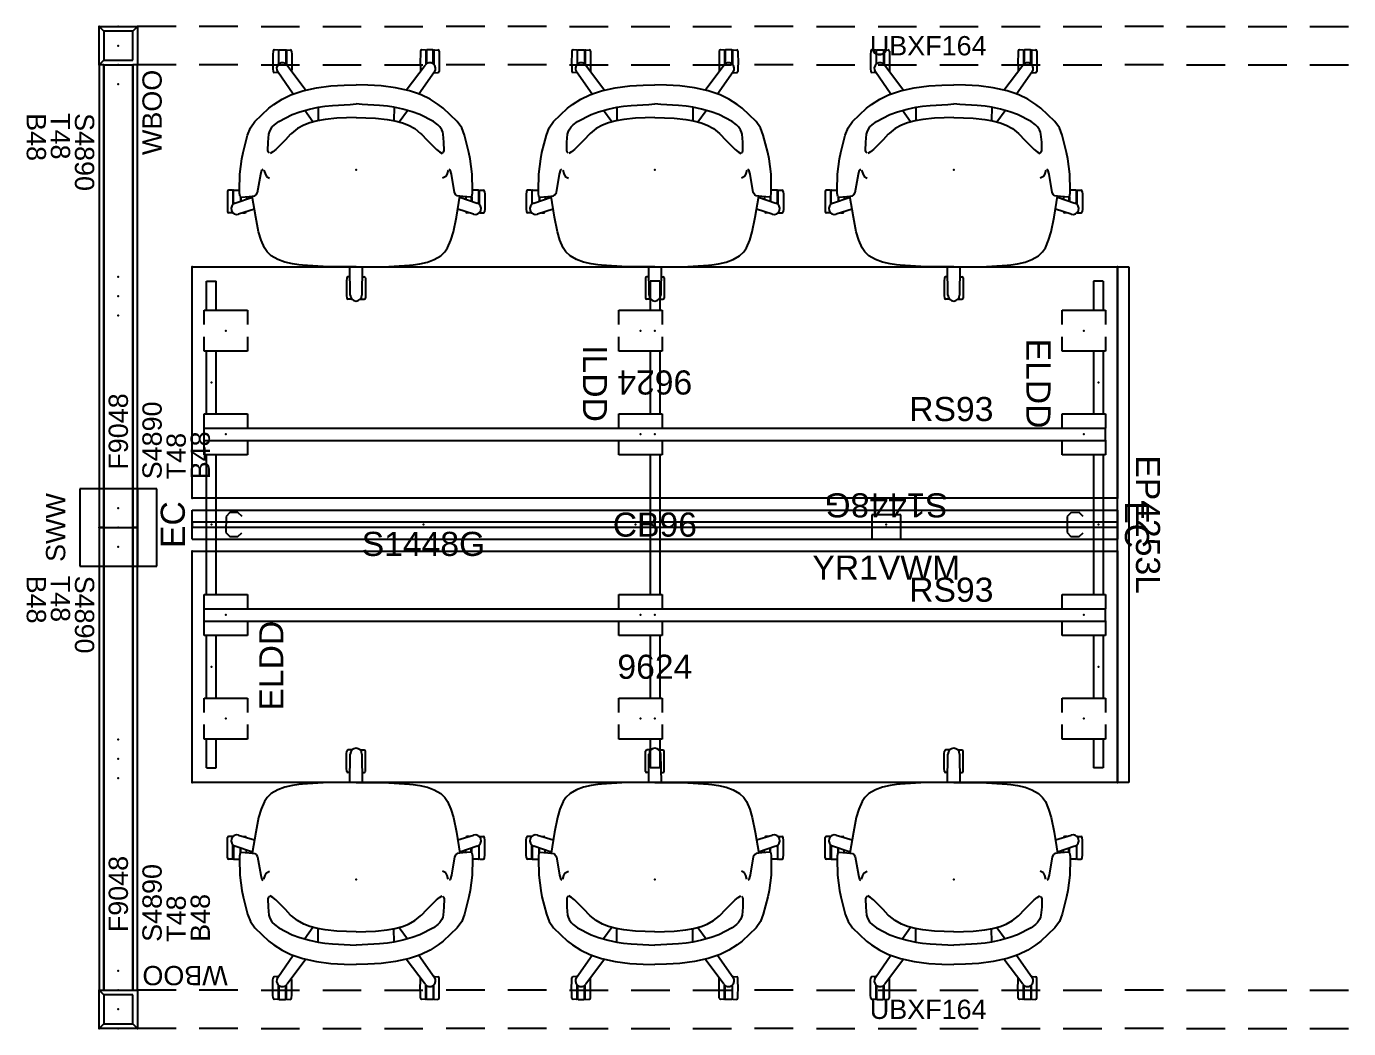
# Model space of a CAD drawing. Header units: inches. Extents: x 0 to 501, y -3 to 400.
# Drawn here: x 117.3 to 254.4, y 88.8 to 192.8 of the extents above; entities that cross this region are included whole.
import ezdxf
from ezdxf.enums import TextEntityAlignment as Align

# ---------------------------------------------------------------- set-up
doc = ezdxf.new("R2010")
doc.units = ezdxf.units.IN
doc.header["$MEASUREMENT"] = 0
for name, color, linetype in [('A-FURN-P-SEAT', 2, 'Continuous'), ('A-FURN-P-SEAT-PROD_NO-T', 2, 'Continuous'), ('AFUEL-2D', 5, 'Continuous'), ('AFUEL-2D-TX', 5, 'Continuous'), ('AFUFU-2D-EP', 3, 'Continuous'), ('AFUFU-2D-EP-TX', 3, 'Continuous'), ('AFUFU-2D-LG', 3, 'Continuous'), ('AFUFU-2D-LG-TX', 3, 'Continuous'), ('AFUFU-2D-RL', 5, 'Continuous'), ('AFUFU-2D-RL-TX', 5, 'Continuous'), ('AFUFU-2D-RL-TX-TX', 7, 'Continuous'), ('AFUFU-2D-SC', 1, 'Continuous'), ('AFUFU-2D-SC-TX', 1, 'Continuous'), ('AFUFU-2D-TP', 1, 'Continuous'), ('AFUFU-2D-TP-TX', 1, 'Continuous'), ('AFUFU-2D-WC-BT', 3, 'Continuous'), ('AFUFU-2D-WC-BT-TX', 3, 'Continuous'), ('AFUFU-2D-WC-CB', 3, 'Continuous'), ('AFUFU-2D-WC-CB-TX', 3, 'Continuous'), ('AFUFU-2D-WC-CK', 3, 'Continuous'), ('AFUFU-2D-WC-CK-TX', 3, 'Continuous'), ('AFUFU-2D-WC-FR', 2, 'Continuous'), ('AFUFU-2D-WC-FR-TX', 2, 'Continuous'), ('AFUFU-2D-WC-PO', 3, 'Continuous'), ('AFUFU-2D-WC-PO-TX', 3, 'Continuous'), ('AFUFU-2D-WC-SF', 3, 'Continuous'), ('AFUFU-2D-WC-SF-TX', 3, 'Continuous'), ('AFUFU-2D-WC-TT', 6, 'Continuous'), ('AFUFU-2D-WC-TT-TX', 6, 'Continuous')]:
    doc.layers.add(name, color=color, linetype=linetype)
doc.styles.get("Standard").update_dxf_attribs({"font": 'arial.ttf'})

# ---------------------------------------------------------------- blocks, each defined once
blk = doc.blocks.new('P_UBCP90WBOO')
at = {"layer": 'AFUFU-2D-WC-PO'}
for p, q in [((0.5, 3.5), (0, 4)), ((0, 4), (4, 4)), ((0.5, 3.5), (0.5, 0.5)), ((3.5, 3.5), (0.5, 3.5)), ((0.5, 3.5), (0.5, 0.5)), ((3.5, 3.5), (0.5, 3.5)), ((3.5, 3.5), (0.5, 3.5)), ((4, 4), (3.5, 3.5)), ((3.5, 3.5), (4, 4)), ((3.5, 0.5), (3.5, 3.5)), ((3.5, 0.5), (3.5, 3.5)), ((3.5, 0.5), (3.5, 3.5)), ((4, 4), (4, 0)), ((0.5, 0.5), (3.5, 0.5)), ((0.5, 0.5), (3.5, 0.5)), ((4, 0), (3.5, 0.5))]:
    blk.add_line(p, q, dxfattribs=at)
for p in [(0, 4), (4, 4), (2, 2), (0, 0), (4, 0)]:
    blk.add_point(p, dxfattribs=at)
at = {"layer": 'AFUFU-2D-WC-PO-TX', "flags": 1}
for tag in ['CAPPN', 'CAPMG', 'CAPMC', 'CAPQT', 'CAPDH', 'CAPGC']:
    blk.add_attdef(tag, (0, 0), '', height=0.001, dxfattribs=at)
at = {"layer": 'AFUFU-2D-WC-PO-TX'}
blk.add_attdef('CAPTG', text='', height=2, dxfattribs=at).set_placement((-0.5, -0.5), align=Align.TOP_RIGHT)
blk = doc.blocks.new('P_UBFA9048C48')
at = {"layer": 'AFUFU-2D-WC-FR'}
for p, q in [((0, 3.5), (0, 0.5)), ((48, 3.5), (0, 3.5)), ((48, 3.5), (48, 0.5)), ((0, 0.5), (48, 0.5))]:
    blk.add_line(p, q, dxfattribs=at)
for p in [(0, 4), (48, 4), (0, 2), (2, 2), (22, 2), (24, 2), (26, 2), (46, 2), (48, 2), (0, 0), (48, 0)]:
    blk.add_point(p, dxfattribs=at)
at = {"layer": 'AFUFU-2D-WC-FR-TX'}
blk.add_attdef('CAPTG', text='', height=2, dxfattribs=at).set_placement((6, 2), align=Align.MIDDLE_LEFT)
at = {"layer": 'AFUFU-2D-WC-FR-TX', "flags": 1}
for tag in ['CAPPN', 'CAPMG', 'CAPMC', 'CAPQT', 'CAPDH', 'CAPGC']:
    blk.add_attdef(tag, (0, 0), '', height=0.001, dxfattribs=at)
blk = doc.blocks.new('P_UBXFF164')
at = {"layer": 'AFUFU-2D-WC-CB'}
for p, q in [((2, 2), (2, -2)), ((6, 2), (2, 2)), ((12.4, 2), (8.4, 2)), ((14.8, 2), (18.8, 2)), ((21.2, 2), (25.2, 2)), ((27.6, 2), (31.6, 2)), ((38, 2), (34, 2)), ((44.4, 2), (40.4, 2)), ((46.8, 2), (50.8, 2)), ((53.2, 2), (57.2, 2)), ((59.6, 2), (63.6, 2)), ((70, 2), (66, 2)), ((72.4, 2), (76.4, 2)), ((78.8, 2), (82.8, 2)), ((85.2, 2), (89.2, 2)), ((91.6, 2), (95.6, 2)), ((98, 2), (102, 2)), ((108.4, 2), (104.4, 2)), ((110.8, 2), (114.8, 2)), ((117.2, 2), (121.2, 2)), ((123.6, 2), (127.6, 2)), ((6, -2), (2, -2)), ((12.4, -2), (8.4, -2)), ((14.8, -2), (18.8, -2)), ((21.2, -2), (25.2, -2)), ((27.6, -2), (31.6, -2)), ((38, -2), (34, -2)), ((44.4, -2), (40.4, -2)), ((46.8, -2), (50.8, -2)), ((53.2, -2), (57.2, -2)), ((59.6, -2), (63.6, -2)), ((70, -2), (66, -2)), ((72.4, -2), (76.4, -2)), ((78.8, -2), (82.8, -2)), ((85.2, -2), (89.2, -2)), ((91.6, -2), (95.6, -2)), ((98, -2), (102, -2)), ((108.4, -2), (104.4, -2)), ((110.8, -2), (114.8, -2)), ((117.2, -2), (121.2, -2)), ((123.6, -2), (127.6, -2))]:
    blk.add_line(p, q, dxfattribs=at)
for p in [(0, 2), (0, 0), (0, -2)]:
    blk.add_point(p, dxfattribs=at)
at = {"layer": 'AFUFU-2D-WC-CB-TX', "flags": 1}
for tag in ['CAPPN', 'CAPMG', 'CAPMC', 'CAPQT', 'CAPDH', 'CAPGC']:
    blk.add_attdef(tag, (0, 0), '', height=0.001, dxfattribs=at)
at = {"layer": 'AFUFU-2D-WC-CB-TX'}
blk.add_attdef('CAPTG', text='', height=2, dxfattribs=at).set_placement((84, 0), align=Align.MIDDLE_CENTER)
blk = doc.blocks.new('P_UBCSWW')
at = {"layer": 'AFUFU-2D-WC-CK'}
for p, q in [((-4, 4), (-4, -4)), ((4, 4), (-4, 4)), ((4, -4), (4, 4)), ((4, 2), (-4, 2)), ((4, -2), (-4, -2)), ((-4, -4), (4, -4))]:
    blk.add_line(p, q, dxfattribs=at)
blk.add_point((0, 0), dxfattribs=at)
at = {"layer": 'AFUFU-2D-WC-CK-TX'}
blk.add_attdef('CAPTG', text='', height=2, dxfattribs=at).set_placement((0, 6.5), align=Align.MIDDLE_CENTER)
at = {"layer": 'AFUFU-2D-WC-CK-TX', "flags": 1}
for tag in ['CAPPN', 'CAPMG', 'CAPMC', 'CAPQT', 'CAPDH', 'CAPGC']:
    blk.add_attdef(tag, (0, 0), '', height=0.001, dxfattribs=at)
blk = doc.blocks.new('P_UBBT48')
at = {"layer": 'AFUFU-2D-WC-BT'}
blk.add_point((0, 0), dxfattribs=at)
at = {"layer": 'AFUFU-2D-WC-BT-TX', "flags": 1}
for tag in ['CAPPN', 'CAPMG', 'CAPMC', 'CAPQT', 'CAPDH', 'CAPGC']:
    blk.add_attdef(tag, (0, 0), '', height=0.001, dxfattribs=at)
at = {"layer": 'AFUFU-2D-WC-BT-TX'}
blk.add_attdef('CAPTG', text='', height=2, dxfattribs=at).set_placement((5, -8.5), align=Align.MIDDLE_LEFT)
blk = doc.blocks.new('P_UBTT48')
at = {"layer": 'AFUFU-2D-WC-TT'}
blk.add_point((0, 0), dxfattribs=at)
at = {"layer": 'AFUFU-2D-WC-TT-TX', "flags": 1}
for tag in ['CAPPN', 'CAPMG', 'CAPMC', 'CAPQT', 'CAPDH', 'CAPGC']:
    blk.add_attdef(tag, (0, 0), '', height=0.001, dxfattribs=at)
at = {"layer": 'AFUFU-2D-WC-TT-TX'}
blk.add_attdef('CAPTG', text='', height=2, dxfattribs=at).set_placement((5, -6), align=Align.MIDDLE_LEFT)
blk = doc.blocks.new('P_UBS9048LNRN')
at = {"layer": 'AFUFU-2D-WC-SF'}
for p, q in [((48, -1.5), (0, -1.5)), ((0, -1.5), (0, -2)), ((0, -2), (48, -2)), ((48, -2), (48, -1.5))]:
    blk.add_line(p, q, dxfattribs=at)
blk.add_point((0, 0), dxfattribs=at)
at = {"layer": 'AFUFU-2D-WC-SF-TX', "flags": 1}
for tag in ['CAPPN', 'CAPMG', 'CAPMC', 'CAPQT', 'CAPDH', 'CAPGC']:
    blk.add_attdef(tag, (0, 0), '', height=0.001, dxfattribs=at)
at = {"layer": 'AFUFU-2D-WC-SF-TX'}
blk.add_attdef('CAPTG', text='', height=2, dxfattribs=at).set_placement((5, -3.5), align=Align.MIDDLE_LEFT)
blk = doc.blocks.new('P_YBRS93')
at = {"layer": 'AFUFU-2D-RL'}
for p, q in [((-2.25, 0.625), (91.25, 0.625)), ((-2.25, -0.625), (-2.25, 0.625)), ((91.25, -0.625), (91.25, 0.625)), ((-2.25, -0.625), (91.25, -0.625))]:
    blk.add_line(p, q, dxfattribs=at)
for p in [(0, 0), (89, 0)]:
    blk.add_point(p, dxfattribs=at)
at = {"layer": 'AFUFU-2D-RL-TX'}
blk.add_attdef('CAPTG', text='', height=2.5, dxfattribs=at).set_placement((75.25, 0.625), align=Align.BOTTOM_CENTER)
at = {"layer": 'AFUFU-2D-RL-TX', "flags": 1}
for tag in ['CAPPN', 'CAPMG', 'CAPMC', 'CAPQT', 'CAPDH', 'CAPGC']:
    blk.add_attdef(tag, (0, 0), '', height=0.001, dxfattribs=at)
blk = doc.blocks.new('P_YCB96')
at = {"layer": 'AFUFU-2D-RL'}
for p, q in [((0, 4.25), (96, 4.25)), ((0, 1.25), (96, 1.25))]:
    blk.add_line(p, q, dxfattribs=at)
for p in [(0, 5.5), (96, 5.5), (2, 2.75), (48, 2.75), (94, 2.75), (0, 0), (96, 0)]:
    blk.add_point(p, dxfattribs=at)
at = {"layer": 'AFUFU-2D-RL-TX'}
blk.add_attdef('CAPTG', text='', height=2.5, dxfattribs=at).set_placement((48, 2.75), align=Align.MIDDLE_CENTER)
at = {"layer": 'AFUFU-2D-RL-TX', "flags": 1}
for tag in ['CAPPN', 'CAPMG', 'CAPMC', 'CAPQT', 'CAPDH', 'CAPGC']:
    blk.add_attdef(tag, (0, 0), '', height=0.001, dxfattribs=at)
blk = doc.blocks.new('P_YCBCC96')
at = {"layer": 'AFUFU-2D-RL'}
for p in [(0, 0), (46, 0), (92, 0)]:
    blk.add_point(p, dxfattribs=at)
at = {"layer": 'AFUFU-2D-RL-TX'}
for p, q in [((1.52, 0.84), (1.51, -0.83)), ((1.93, 1.24), (1.52, 0.84)), ((2.76, 1.24), (1.93, 1.24)), ((3.18, 0.84), (2.76, 1.24)), ((88.76, 0.84), (88.75, -0.83)), ((89.16, 1.23), (88.76, 0.84)), ((90, 1.24), (89.16, 1.23)), ((90.42, 0.84), (90, 1.24)), ((1.51, -0.83), (1.91, -1.25)), ((1.91, -1.25), (2.76, -1.24)), ((2.76, -1.24), (3.17, -0.84)), ((88.75, -0.83), (89.15, -1.25)), ((89.15, -1.25), (90, -1.25)), ((90, -1.25), (90.41, -0.84))]:
    blk.add_line(p, q, dxfattribs=at)
at = {"layer": 'AFUFU-2D-RL-TX-TX', "flags": 1}
for tag in ['CAPPN', 'CAPMG', 'CAPMC', 'CAPQT', 'CAPDH', 'CAPGC']:
    blk.add_attdef(tag, (0, 0), '', height=0.001, dxfattribs=at)
at = {"layer": 'AFUFU-2D-RL-TX-TX'}
blk.add_attdef('CAPTG', (0, 0), '', height=0.2, dxfattribs=at)
blk = doc.blocks.new('P_YCBE')
at = {"layer": 'AFUFU-2D-RL'}
blk.add_line((-2, -1.5), (-2, 1.5), dxfattribs=at)
blk.add_point((0, 0), dxfattribs=at)
at = {"layer": 'AFUFU-2D-RL-TX'}
blk.add_attdef('CAPTG', text='', height=2.5, rotation=90, dxfattribs=at).set_placement((-2, 0), align=Align.BOTTOM_CENTER)
at = {"layer": 'AFUFU-2D-RL-TX', "flags": 1}
for tag in ['CAPPN', 'CAPMG', 'CAPMC', 'CAPQT', 'CAPDH', 'CAPGC']:
    blk.add_attdef(tag, (0, 0), '', height=0.001, dxfattribs=at)
blk = doc.blocks.new('P_YELDD50')
at = {"layer": 'AFUFU-2D-LG'}
for p, q in [((-0.5, 22.25), (-0.5, 25.25)), ((-0.5, 25.25), (0.5, 25.25)), ((0.5, 22.25), (0.5, 25.25)), ((-0.75, 22.25), (3.75, 22.25)), ((-0.75, 20.75), (-0.75, 22.25)), ((3.75, 22.25), (3.75, 20.75)), ((-0.75, 18), (-0.75, 19.5)), ((3.75, 19.5), (3.75, 18)), ((3.75, 18), (-0.75, 18)), ((-0.5, 11.5), (-0.5, 18)), ((0.5, 11.5), (0.5, 18)), ((-0.75, 11.5), (3.75, 11.5)), ((-0.75, 10), (-0.75, 11.5)), ((3.75, 11.5), (3.75, 10)), ((-0.75, 7.25), (-0.75, 8.75)), ((3.75, 8.75), (3.75, 7.25)), ((3.75, 7.25), (-0.75, 7.25)), ((-0.5, -7.25), (-0.5, 7.25)), ((0.5, -7.25), (0.5, 7.25)), ((-0.75, -7.25), (3.75, -7.25)), ((-0.75, -8.75), (-0.75, -7.25)), ((3.75, -7.25), (3.75, -8.75)), ((-0.75, -11.5), (-0.75, -10)), ((3.75, -10), (3.75, -11.5)), ((3.75, -11.5), (-0.75, -11.5)), ((-0.5, -18), (-0.5, -11.5)), ((0.5, -18), (0.5, -11.5)), ((-0.75, -18), (3.75, -18)), ((-0.75, -19.5), (-0.75, -18)), ((3.75, -18), (3.75, -19.5)), ((-0.75, -22.25), (-0.75, -20.75)), ((3.75, -20.75), (3.75, -22.25)), ((3.75, -22.25), (-0.75, -22.25)), ((-0.5, -25.25), (-0.5, -22.25)), ((0.5, -25.25), (0.5, -22.25)), ((-0.5, -25.25), (0.5, -25.25))]:
    blk.add_line(p, q, dxfattribs=at)
for p in [(1.5, 20.125), (1.5, 9.375), (0, 0), (1.5, -9.375), (1.5, -20.125)]:
    blk.add_point(p, dxfattribs=at)
at = {"layer": 'AFUFU-2D-LG-TX', "flags": 1}
for tag in ['CAPPN', 'CAPMG', 'CAPMC', 'CAPQT', 'CAPDH', 'CAPGC']:
    blk.add_attdef(tag, (0, 0), '', height=0.001, dxfattribs=at)
at = {"layer": 'AFUFU-2D-LG-TX'}
blk.add_attdef('CAPTG', text='', height=2.5, rotation=90, dxfattribs=at).set_placement((8.211, -14.639), align=Align.BOTTOM_CENTER)
blk = doc.blocks.new('P_YILDD50')
at = {"layer": 'AFUFU-2D-LG'}
for p, q in [((1.5, 22.25), (1.5, 25.25)), ((1.5, 25.25), (2.5, 25.25)), ((2.5, 22.25), (2.5, 25.25)), ((1.25, 22.25), (5.75, 22.25)), ((1.25, 20.75), (1.25, 22.25)), ((5.75, 22.25), (5.75, 20.75)), ((1.25, 18), (1.25, 19.5)), ((5.75, 19.5), (5.75, 18)), ((5.75, 18), (1.25, 18)), ((1.5, 11.5), (1.5, 18)), ((2.5, 11.5), (2.5, 18)), ((1.25, 11.5), (5.75, 11.5)), ((1.25, 10), (1.25, 11.5)), ((5.75, 11.5), (5.75, 10)), ((1.25, 7.25), (1.25, 8.75)), ((5.75, 8.75), (5.75, 7.25)), ((5.75, 7.25), (1.25, 7.25)), ((1.5, -7.25), (1.5, 7.25)), ((2.5, -7.25), (2.5, 7.25)), ((1.25, -7.25), (5.75, -7.25)), ((1.25, -8.75), (1.25, -7.25)), ((5.75, -7.25), (5.75, -8.75)), ((1.25, -11.5), (1.25, -10)), ((5.75, -10), (5.75, -11.5)), ((5.75, -11.5), (1.25, -11.5)), ((1.5, -18), (1.5, -11.5)), ((2.5, -18), (2.5, -11.5)), ((1.25, -18), (5.75, -18)), ((1.25, -19.5), (1.25, -18)), ((5.75, -18), (5.75, -19.5)), ((1.25, -22.25), (1.25, -20.75)), ((5.75, -20.75), (5.75, -22.25)), ((5.75, -22.25), (1.25, -22.25)), ((1.5, -25.25), (1.5, -22.25)), ((2.5, -25.25), (2.5, -22.25)), ((1.5, -25.25), (2.5, -25.25))]:
    blk.add_line(p, q, dxfattribs=at)
for p in [(3.5, 20.125), (3.5, 9.375), (0, 0), (3.5, -9.375), (3.5, -20.125)]:
    blk.add_point(p, dxfattribs=at)
at = {"layer": 'AFUFU-2D-LG-TX', "flags": 1}
for tag in ['CAPPN', 'CAPMG', 'CAPMC', 'CAPQT', 'CAPDH', 'CAPGC']:
    blk.add_attdef(tag, (0, 0), '', height=0.001, dxfattribs=at)
at = {"layer": 'AFUFU-2D-LG-TX'}
blk.add_attdef('CAPTG', text='', height=2.5, rotation=90, dxfattribs=at).set_placement((10.211, -14.639), align=Align.BOTTOM_CENTER)
blk = doc.blocks.new('P_YT9624L')
at = {"layer": 'AFUFU-2D-TP'}
for p, q in [((0, 0), (96, 0)), ((0, -24), (0, 0)), ((96, 0), (96, -24)), ((96, -24), (0, -24))]:
    blk.add_line(p, q, dxfattribs=at)
for p in [(0, 0), (96, 0), (48, -6.625), (2, -12), (94, -12), (48, -17.375), (0, -24), (96, -24)]:
    blk.add_point(p, dxfattribs=at)
at = {"layer": 'AFUFU-2D-TP-TX', "flags": 1}
for tag in ['CAPPN', 'CAPMG', 'CAPMC', 'CAPQT', 'CAPDH', 'CAPGC']:
    blk.add_attdef(tag, (0, 0), '', height=0.001, dxfattribs=at)
at = {"layer": 'AFUFU-2D-TP-TX'}
blk.add_attdef('CAPTG', text='', height=2.5, dxfattribs=at).set_placement((48, -12), align=Align.MIDDLE_CENTER)
blk = doc.blocks.new('P_YPSC1448G')
at = {"layer": 'AFUFU-2D-SC'}
for p, q in [((46, 0.25), (-2, 0.25)), ((-2, 0.25), (-2, -0.25)), ((46, -0.25), (46, 0.25)), ((-2, -0.25), (46, -0.25))]:
    blk.add_line(p, q, dxfattribs=at)
for p in [(0, 0), (22, 0), (44, 0)]:
    blk.add_point(p, dxfattribs=at)
at = {"layer": 'AFUFU-2D-SC-TX', "flags": 1}
for tag in ['CAPPN', 'CAPMG', 'CAPMC', 'CAPQT', 'CAPDH', 'CAPGC']:
    blk.add_attdef(tag, (0, 0), '', height=0.001, dxfattribs=at)
at = {"layer": 'AFUFU-2D-SC-TX'}
blk.add_attdef('CAPTG', text='', height=2.5, dxfattribs=at).set_placement((22, -2), align=Align.MIDDLE_CENTER)
blk = doc.blocks.new('P_YEP4253L')
at = {"layer": 'AFUFU-2D-EP'}
for p, q in [((-1.15, 0), (-1.15, 53.5)), ((-1.15, 53.5), (0, 53.5)), ((0, 53.5), (0, 0)), ((0, 0), (-1.15, 0))]:
    blk.add_line(p, q, dxfattribs=at)
for p in [(0, 53.5), (0, 0)]:
    blk.add_point(p, dxfattribs=at)
at = {"layer": 'AFUFU-2D-EP-TX'}
blk.add_attdef('CAPTG', text='', height=2.5, rotation=90, dxfattribs=at).set_placement((-1.15, 26.75), align=Align.BOTTOM_CENTER)
at = {"layer": 'AFUFU-2D-EP-TX', "flags": 1}
for tag in ['CAPPN', 'CAPMG', 'CAPMC', 'CAPQT', 'CAPDH', 'CAPGC']:
    blk.add_attdef(tag, (0, 0), '', height=0.001, dxfattribs=at)
blk = doc.blocks.new('P_YR1VWM323')
at = {"layer": 'AFUEL-2D'}
for p, q in [((-1.5, 1.25), (-1.5, -1.25)), ((1.5, 1.25), (-1.5, 1.25)), ((-1.5, 0), (1.5, 0)), ((1.5, -1.25), (1.5, 1.25)), ((-1.5, -1.25), (1.5, -1.25))]:
    blk.add_line(p, q, dxfattribs=at)
blk.add_point((0, 0), dxfattribs=at)
at = {"layer": 'AFUEL-2D-TX', "flags": 1}
for tag in ['CAPPN', 'CAPMG', 'CAPMC', 'CAPQT', 'CAPDH', 'CAPGC']:
    blk.add_attdef(tag, (0, 0), '', height=0.001, dxfattribs=at)
at = {"layer": 'AFUEL-2D-TX'}
blk.add_attdef('CAPTG', text='', height=2.5, dxfattribs=at).set_placement((0, -4.21), align=Align.MIDDLE_CENTER)
blk = doc.blocks.new('P_BA511LP')
at = {"layer": 'A-FURN-P-SEAT'}
for p, q in [((2.1, 12.68), (2.1, 12.08)), ((2.11, 12.83), (2.11, 13.2)), ((3.53, 12.72), (2.14, 12.72)), ((2.17, 12.77), (3.57, 12.77)), ((2.23, 13.32), (2.56, 13.34)), ((2.56, 13.34), (3.28, 13.34)), ((2.83, 10.75), (3.44, 12.56)), ((3.28, 13.34), (4.05, 13.34)), ((4.05, 13.34), (4.34, 13.32)), ((4.46, 12.83), (4.45, 13.2)), ((-3.62, 11.25), (-4.36, 10.96)), ((-1.82, 11.71), (-3.62, 11.25)), ((-1.16, 11.84), (-1.82, 11.71)), ((0.44, 12.05), (-1.16, 11.84)), ((2.15, 12.08), (0.44, 12.05)), ((2.4, 12.08), (2.15, 12.08)), ((2.76, 12.02), (2.4, 12.08)), ((2.77, 11.09), (2.68, 10.5)), ((2.84, 11.93), (2.76, 12.02)), ((2.84, 11.95), (2.77, 11.09)), ((2.78, 12), (3.26, 12)), ((2.79, 11.38), (3.04, 11.38)), ((2.82, 11.95), (3.24, 11.95)), ((4.59, 12.18), (4.09, 10.55)), ((4.46, 11.74), (4.45, 11.52)), ((-5.02, 10.5), (-6.41, 9.05)), ((-4.36, 10.96), (-5.02, 10.5)), ((-0.01, 9.76), (-0.09, 9.64)), ((0.45, 9.89), (-0.01, 9.76)), ((2.35, 10.21), (0.45, 9.89)), ((2.58, 10.36), (2.35, 10.21)), ((2.68, 10.5), (2.58, 10.36)), ((4.9, 10.41), (2.72, 10.77)), ((6.42, 10.11), (4.9, 10.41)), ((7.29, 9.84), (6.42, 10.11)), ((8.1, 9.5), (7.29, 9.84)), ((-12.44, 8.12), (-12.45, 8.49)), ((-12.33, 8.61), (-11.99, 8.62)), ((-11.99, 8.62), (-11.27, 8.63)), ((-11.27, 8.63), (-10.5, 8.62)), ((-10.5, 8.62), (-10.22, 8.61)), ((-10.09, 8.12), (-10.1, 8.49)), ((-6.79, 8.53), (-7.35, 7.67)), ((-6.41, 9.05), (-6.79, 8.53)), ((-4.69, 8.47), (-5.02, 8.02)), ((-4.46, 8.69), (-4.69, 8.47)), ((-4.17, 8.89), (-4.46, 8.69)), ((-3.92, 8.99), (-4.17, 8.89)), ((-3.7, 9.05), (-3.92, 8.99)), ((-2.88, 9.12), (-3.7, 9.05)), ((-3.13, 7.33), (-2.13, 8.33)), ((-2, 9.14), (-2.88, 9.12)), ((-2.13, 8.33), (-1.88, 8.64)), ((-1.83, 9.08), (-2, 9.14)), ((-1.88, 8.64), (-1.72, 8.92)), ((-1.73, 8.98), (-1.83, 9.08)), ((0.02, 9.55), (0.39, 9.44)), ((0.39, 9.44), (0.69, 9.3)), ((0.69, 9.3), (0.87, 8.97)), ((8.51, 9.22), (8.1, 9.5)), ((8.91, 8.79), (8.51, 9.22)), ((9.31, 8.11), (8.91, 8.79)), ((-12.45, 7.97), (-12.45, 7.33)), ((-12.44, 7.17), (-12.45, 6.81)), ((-10.99, 8.01), (-12.41, 8.01)), ((-12.41, 7.29), (-11.01, 7.29)), ((-12.38, 8.06), (-10.95, 8.06)), ((-12.38, 7.23), (-10.96, 7.23)), ((-8.27, 5.21), (-10.88, 7.15)), ((-10.17, 8.13), (-7.87, 6.51)), ((-7.35, 7.67), (-7.78, 6.76)), ((-5.02, 8.02), (-5.75, 6.62)), ((-3.7, 6.79), (-3.13, 7.33)), ((9.56, 7.4), (9.31, 8.11)), ((9.76, 6.6), (9.56, 7.4)), ((-12.33, 6.68), (-11.99, 6.67)), ((-11.99, 6.67), (-11.27, 6.66)), ((-11.27, 6.66), (-10.5, 6.67)), ((-10.5, 6.67), (-10.24, 6.68)), ((-8.2, 5.53), (-8.53, 4.1)), ((-7.99, 6.16), (-8.2, 5.53)), ((-7.78, 6.76), (-7.99, 6.16)), ((-6.04, 5.83), (-6.32, 4.84)), ((-5.75, 6.62), (-6.04, 5.83)), ((-4.63, 5.43), (-4.28, 6.08)), ((-4.28, 6.08), (-3.77, 6.7)), ((-3.77, 6.7), (-3.7, 6.79)), ((9.85, 5.92), (9.76, 6.6)), ((9.88, 5.55), (9.85, 5.92)), ((10.01, 3.41), (9.88, 5.55)), ((-6.32, 4.84), (-6.51, 3.93)), ((-4.98, 4.47), (-6.18, 5.32)), ((-5.11, 4.01), (-4.88, 4.8)), ((-4.88, 4.8), (-4.63, 5.43)), ((-8.53, 4.1), (-8.71, 2.6)), ((-6.61, 3.25), (-6.67, 2.44)), ((-6.51, 3.93), (-6.61, 3.25)), ((-6.51, 3.94), (-5.12, 3.93)), ((-5.37, 2.01), (-5.24, 3.21)), ((-5.24, 3.21), (-5.11, 4.01)), ((10.07, 0), (10.01, 3.41)), ((-8.71, 2.6), (-8.8, 1.22)), ((-6.67, 2.44), (-6.8, 0.62)), ((-5.43, 0), (-5.37, 2.01)), ((-8.8, 1.22), (-8.82, 0)), ((-8.8, -1.22), (-8.82, 0)), ((-6.8, 0.62), (-6.84, 0)), ((-6.8, -0.62), (-6.84, 0)), ((-5.43, 0), (-5.37, -2.01)), ((10.07, 0), (10.01, -3.41)), ((10.06, 0.64), (13, 0.61)), ((10.06, 0.64), (13, 0.61)), ((11.09, 0.63), (11.08, 0.84)), ((11.2, 0.97), (11.54, 0.98)), ((11.54, 0.98), (12.25, 0.98)), ((12.25, 0.98), (13.03, 0.98)), ((13.03, 0.98), (13.31, 0.97)), ((13.43, 0.47), (13.43, 0.84)), ((-8.71, -2.6), (-8.8, -1.22)), ((-6.67, -2.44), (-6.8, -0.62)), ((13, -0.6), (10.05, -0.64)), ((13, -0.6), (10.05, -0.64)), ((11.09, -0.63), (11.08, -0.84)), ((11.2, -0.97), (11.54, -0.98)), ((11.54, -0.98), (12.25, -0.98)), ((12.25, -0.98), (13.03, -0.98)), ((13.03, -0.98), (13.31, -0.97)), ((13.43, -0.47), (13.43, -0.84)), ((-8.53, -4.1), (-8.71, -2.6)), ((-6.61, -3.25), (-6.67, -2.44)), ((-5.37, -2.01), (-5.24, -3.21)), ((-8.2, -5.53), (-8.53, -4.1)), ((-6.51, -3.93), (-6.61, -3.25)), ((-6.32, -4.84), (-6.51, -3.93)), ((-6.51, -3.94), (-5.12, -3.93)), ((-5.24, -3.21), (-5.11, -4.01)), ((-5.11, -4.01), (-4.88, -4.8)), ((10.01, -3.41), (9.88, -5.55)), ((-10.88, -7.15), (-8.27, -5.21)), ((-6.04, -5.83), (-6.32, -4.84)), ((-4.98, -4.47), (-6.18, -5.32)), ((-4.88, -4.8), (-4.63, -5.43)), ((-4.63, -5.43), (-4.28, -6.08)), ((-12.44, -7.17), (-12.45, -6.81)), ((-12.33, -6.68), (-11.99, -6.67)), ((-11.99, -6.67), (-11.27, -6.66)), ((-11.27, -6.66), (-10.5, -6.67)), ((-10.5, -6.67), (-10.24, -6.68)), ((-7.87, -6.51), (-10.17, -8.13)), ((-7.99, -6.16), (-8.2, -5.53)), ((-7.78, -6.76), (-7.99, -6.16)), ((-7.35, -7.67), (-7.78, -6.76)), ((-5.75, -6.62), (-6.04, -5.83)), ((-5.02, -8.02), (-5.75, -6.62)), ((-4.28, -6.08), (-3.77, -6.7)), ((-3.77, -6.7), (-3.7, -6.79)), ((-3.7, -6.79), (-3.13, -7.33)), ((9.76, -6.6), (9.56, -7.4)), ((9.85, -5.92), (9.76, -6.6)), ((9.88, -5.55), (9.85, -5.92)), ((-12.45, -7.97), (-12.45, -7.33)), ((-12.44, -8.12), (-12.45, -8.49)), ((-12.41, -7.29), (-11.01, -7.29)), ((-10.99, -8.01), (-12.41, -8.01)), ((-12.38, -7.23), (-10.96, -7.23)), ((-12.38, -8.06), (-10.95, -8.06)), ((-10.09, -8.12), (-10.1, -8.49)), ((-6.79, -8.53), (-7.35, -7.67)), ((-4.69, -8.47), (-5.02, -8.02)), ((-3.13, -7.33), (-2.13, -8.33)), ((9.31, -8.11), (8.91, -8.79)), ((9.56, -7.4), (9.31, -8.11)), ((-12.33, -8.61), (-11.99, -8.62)), ((-11.99, -8.62), (-11.27, -8.63)), ((-11.27, -8.63), (-10.5, -8.62)), ((-10.5, -8.62), (-10.22, -8.61)), ((-6.41, -9.05), (-6.79, -8.53)), ((-5.02, -10.5), (-6.41, -9.05)), ((-4.46, -8.69), (-4.69, -8.47)), ((-4.17, -8.89), (-4.46, -8.69)), ((-3.92, -8.99), (-4.17, -8.89)), ((-3.7, -9.05), (-3.92, -8.99)), ((-2.88, -9.12), (-3.7, -9.05)), ((-2, -9.14), (-2.88, -9.12)), ((-2.13, -8.33), (-1.88, -8.64)), ((-1.83, -9.08), (-2, -9.14)), ((-1.88, -8.64), (-1.72, -8.92)), ((-1.73, -8.98), (-1.83, -9.08)), ((0.02, -9.55), (0.39, -9.44)), ((0.39, -9.44), (0.69, -9.3)), ((0.69, -9.3), (0.87, -8.97)), ((8.1, -9.5), (7.29, -9.84)), ((8.51, -9.22), (8.1, -9.5)), ((8.91, -8.79), (8.51, -9.22)), ((-4.36, -10.96), (-5.02, -10.5)), ((-3.62, -11.25), (-4.36, -10.96)), ((-0.01, -9.76), (-0.09, -9.64)), ((0.45, -9.89), (-0.01, -9.76)), ((2.35, -10.21), (0.45, -9.89)), ((2.58, -10.36), (2.35, -10.21)), ((2.68, -10.5), (2.58, -10.36)), ((2.77, -11.09), (2.68, -10.5)), ((4.9, -10.41), (2.72, -10.77)), ((3.44, -12.56), (2.83, -10.75)), ((4.09, -10.55), (4.59, -12.18)), ((6.42, -10.11), (4.9, -10.41)), ((7.29, -9.84), (6.42, -10.11)), ((-1.82, -11.71), (-3.62, -11.25)), ((-1.16, -11.84), (-1.82, -11.71)), ((0.44, -12.05), (-1.16, -11.84)), ((2.15, -12.08), (0.44, -12.05)), ((2.1, -12.68), (2.1, -12.08)), ((2.4, -12.08), (2.15, -12.08)), ((2.76, -12.02), (2.4, -12.08)), ((2.84, -11.93), (2.76, -12.02)), ((2.84, -11.95), (2.77, -11.09)), ((2.78, -12), (3.26, -12)), ((2.79, -11.38), (3.04, -11.38)), ((2.82, -11.95), (3.24, -11.95)), ((4.46, -11.74), (4.45, -11.52)), ((2.11, -12.83), (2.11, -13.2)), ((3.53, -12.72), (2.14, -12.72)), ((2.17, -12.77), (3.57, -12.77)), ((2.23, -13.32), (2.56, -13.34)), ((2.56, -13.34), (3.28, -13.34)), ((3.28, -13.34), (4.05, -13.34)), ((4.05, -13.34), (4.34, -13.32)), ((4.46, -12.83), (4.45, -13.2))]:
    blk.add_line(p, q, dxfattribs=at)
for centre, radius, start, end in [((2.14, 12.68), 0.04, 90, 180), ((2.23, 13.2), 0.125, 92.1583, 180.8125), ((2.17, 12.83), 0.06, 180.8125, 270), ((4.02, 12.36), 0.605, 342.6709, 161.1959), ((4.33, 13.2), 0.125, 0.8344, 87.5475), ((4.4, 12.83), 0.06, 315.0176, 0.8344), ((4.33, 11.52), 0.125, 272.4525, 359.1656), ((-12.32, 8.49), 0.125, 92.1583, 180.8125), ((-10.51, 7.64), 0.605, 54.6709, 233.1959), ((-10.22, 8.49), 0.125, 0.8344, 87.5475), ((-12.41, 7.97), 0.04, 90, 180), ((-12.41, 7.33), 0.04, 180, 270), ((-12.38, 8.12), 0.06, 180.8125, 270), ((-12.38, 7.17), 0.06, 90, 179.1875), ((-10.15, 8.12), 0.06, 329.3625, 0.8344), ((-12.32, 6.81), 0.125, 179.1875, 267.8417), ((11.21, 0.84), 0.125, 92.1583, 180.8125), ((13, 0), 0.605, 270.6709, 89.1959), ((13, 0), 0.605, 270.6709, 89.1959), ((13.3, 0.84), 0.125, 0.8344, 87.5475), ((13.37, 0.47), 0.06, 317.7035, 0.8344), ((11.21, -0.84), 0.125, 179.1875, 267.8417), ((13.3, -0.84), 0.125, 272.4525, 359.1656), ((13.37, -0.47), 0.06, 359.1656, 42.3376), ((-12.32, -6.81), 0.125, 92.1583, 180.8125), ((-12.41, -7.33), 0.04, 90, 180), ((-12.41, -7.97), 0.04, 180, 270), ((-12.38, -7.17), 0.06, 180.8125, 270), ((-12.38, -8.12), 0.06, 90, 179.1875), ((-10.51, -7.64), 0.605, 126.6709, 305.1959), ((-10.15, -8.12), 0.06, 359.1656, 30.6375), ((-12.32, -8.49), 0.125, 179.1875, 267.8417), ((-10.22, -8.49), 0.125, 272.4525, 359.1656), ((4.02, -12.36), 0.605, 198.6709, 17.1959), ((4.33, -11.52), 0.125, 0.8344, 87.5475), ((2.14, -12.68), 0.04, 180, 270), ((2.17, -12.83), 0.06, 90, 179.1875), ((2.23, -13.2), 0.125, 179.1875, 267.8417), ((4.33, -13.2), 0.125, 272.4525, 359.1656), ((4.4, -12.83), 0.06, 359.1656, 44.9824)]:
    blk.add_arc(centre, radius, start, end, dxfattribs=at)
blk.add_point((0, 0), dxfattribs=at)
at = {"layer": 'A-FURN-P-SEAT-PROD_NO-T'}
blk.add_attdef('CAPTG', (-6, 3), '', height=2.5, dxfattribs=at)
at = {"layer": 'A-FURN-P-SEAT-PROD_NO-T', "flags": 1}
for tag in ['CAPPN', 'CAPMG', 'CAPMC', 'CAPQT', 'CAPDH', 'CAPGC']:
    blk.add_attdef(tag, (0, 0), '', height=0.001, dxfattribs=at)

msp = doc.modelspace()

# ---------------------------------------------------------------- block references
for name, p, rotation, values in [('P_UBCP90WBOO', (128.8, 188.83), 90, {'CAPTG': 'WBOO'}), ('P_UBBT48', (126.8, 188.83), 270, {'CAPTG': 'B48'}), ('P_UBTT48', (126.8, 188.83), 270, {'CAPTG': 'T48'}), ('P_UBS9048LNRN', (126.8, 188.83), 270, {'CAPTG': 'S4890'}), ('P_UBFA9048C48', (128.8, 140.83), 90, {'CAPTG': 'F9048'}), ('P_UBS9048LNRN', (126.8, 140.83), 90, {'CAPTG': 'S4890'}), ('P_YT9624L', (230.45, 143.88), 180, {'CAPTG': '9624'}), ('P_YEP4253L', (230.45, 167.88), 180, {'CAPTG': 'EP4253L'}), ('P_YILDD50', (184.45, 141.13), 180, {'CAPTG': 'ILDD'}), ('P_YELDD50', (228.45, 141.13), 180, {'CAPTG': 'ELDD'}), ('P_UBBT48', (126.8, 140.83), 90, {'CAPTG': 'B48'}), ('P_UBTT48', (126.8, 140.83), 90, {'CAPTG': 'T48'}), ('P_UBCSWW', (126.8, 140.83), 90, {'CAPTG': 'SWW'}), ('P_YPSC1448G', (228.45, 141.13), 180, {'CAPTG': 'S1448G'}), ('P_YCBE', (228.45, 141.13), 180, {'CAPTG': 'EC'}), ('P_UBBT48', (126.8, 140.83), 270, {'CAPTG': 'B48'}), ('P_UBTT48', (126.8, 140.83), 270, {'CAPTG': 'T48'}), ('P_UBS9048LNRN', (126.8, 140.83), 270, {'CAPTG': 'S4890'}), ('P_UBFA9048C48', (128.8, 92.83), 90, {'CAPTG': 'F9048'}), ('P_UBS9048LNRN', (126.8, 92.83), 90, {'CAPTG': 'S4890'}), ('P_UBBT48', (126.8, 92.83), 90, {'CAPTG': 'B48'}), ('P_UBTT48', (126.8, 92.83), 90, {'CAPTG': 'T48'}), ('P_UBCP90WBOO', (128.8, 92.83), 180, {'CAPTG': 'WBOO'})]:
    msp.add_blockref(name, p, dxfattribs=dict(rotation=rotation)).add_auto_attribs(values)
for name, p, values in [('P_UBXFF164', (126.8, 190.83), {'CAPTG': 'UBXF164'}), ('P_YELDD50', (136.45, 141.13), {'CAPTG': 'ELDD'}), ('P_YBRS93', (137.95, 150.5), {'CAPTG': 'RS93'}), ('P_YCBE', (136.45, 141.13), {'CAPTG': 'EC'}), ('P_YCB96', (134.45, 138.38), {'CAPTG': 'CB96'}), ('P_YPSC1448G', (136.45, 141.13), {'CAPTG': 'S1448G'}), ('P_YCBCC96', (136.45, 141.13), {'CAPTG': '.'}), ('P_YR1VWM323', (206.45, 140.88), {'CAPTG': 'YR1VWM'}), ('P_YT9624L', (134.45, 138.38), {'CAPTG': '9624'}), ('P_YBRS93', (137.95, 131.75), {'CAPTG': 'RS93'}), ('P_UBXFF164', (126.8, 90.83), {'CAPTG': 'UBXF164'})]:
    msp.add_blockref(name, p).add_auto_attribs(values)
for p, rotation in [((151.46, 177.94), 270), ((182.45, 177.94), 270), ((213.45, 177.94), 270), ((151.46, 104.31), 90), ((182.45, 104.31), 90), ((213.45, 104.31), 90)]:
    msp.add_blockref('P_BA511LP', p, dxfattribs=dict(rotation=rotation))

doc.saveas('drawing.dxf')
